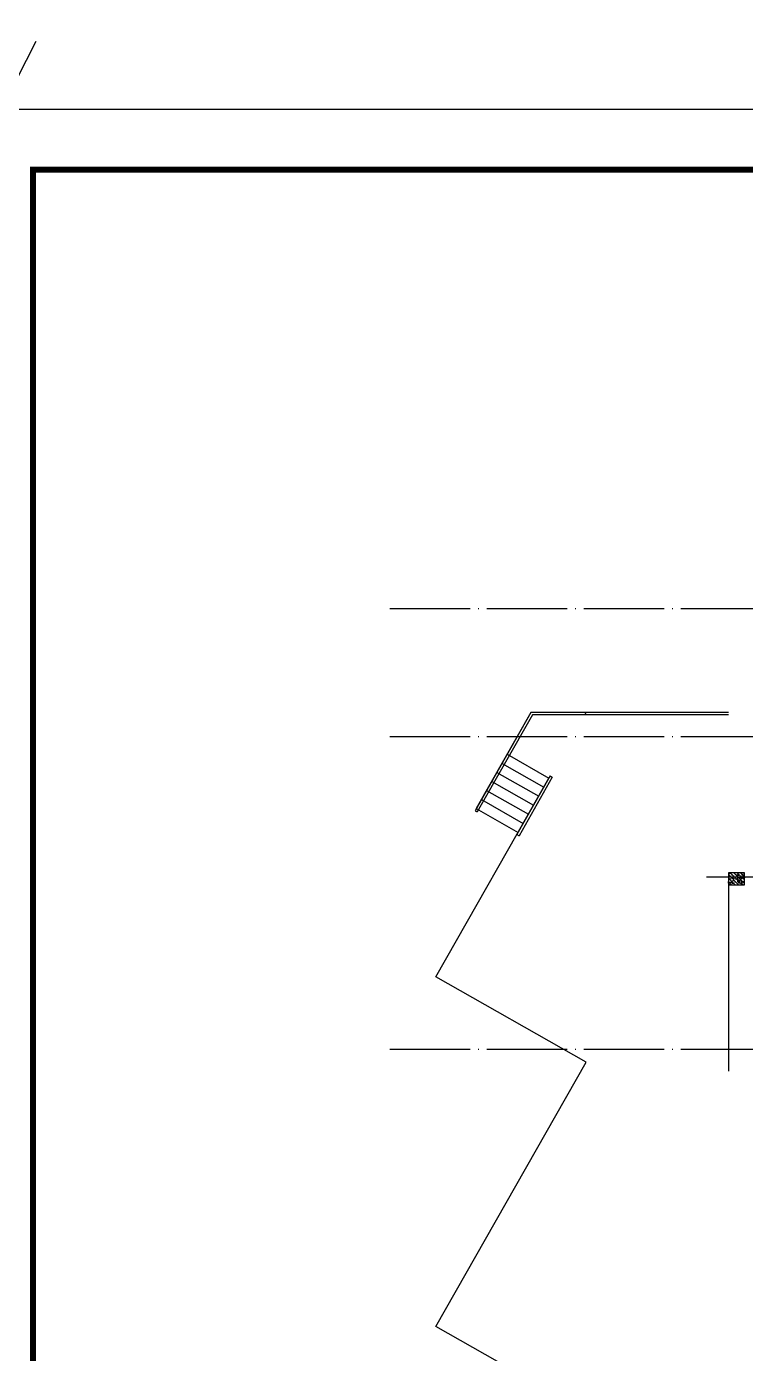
# Model space of a CAD drawing. Extents: x 6843040 to 15500510, y -6507076 to -4940511.
# Drawn here: x 7631227 to 7649172, y -5505902 to -5472777 of the extents above; entities that cross this region are included whole.
import ezdxf

# ---------------------------------------------------------------- set-up
doc = ezdxf.new("R2010")
doc.units = 0
doc.header["$LTSCALE"] = 1000
doc.header["$MEASUREMENT"] = 0
doc.linetypes.add('DASH', pattern=[0.35, 0.25, -0.1])
doc.linetypes.add('DOTE', pattern=[2.42, 2, -0.2, 0.02, -0.2])
for name, color, linetype in [('COLUMN', 10, 'Continuous'), ('DOTE', 8, 'DOTE'), ('plan-1', 40, 'Continuous'), ('PUB_HATCH', 8, 'Continuous'), ('PUB_TITLE', 4, 'Continuous'), ('STAIR', 2, 'Continuous')]:
    doc.layers.add(name, color=color, linetype=linetype)
doc.layers.add('建筑红线', color=2, linetype='Continuous', plot=False)

# ---------------------------------------------------------------- blocks, each defined once
blk = doc.blocks.new('1GZ')
at = {"layer": 'PUB_HATCH'}
h = blk.add_hatch(dxfattribs=at)
h.set_pattern_fill('钢筋混凝土', color=256, scale=25, angle=90, style=0)
h.set_pattern_definition([(134.999998, (-35971.815, -427466.92), (-44.194175, -44.194172), []), (140, (-35971.81, -427466.92), (15.68804, 179.315045), [18.75, -206.25]), (85, (-35971.81, -427466.92), (-188.048035, -34.68783), [15, -165]), (190.4514, (-35970.5, -427451.98), (-172.35988, 144.62735), [15.93505, -175.28553]), (136.1842, (-36021.81, -427466.92), (41.37976, 266.81026), [28.125, -309.375]), (186.6356, (-36018.37, -427444.69), (-243.52946, 233.66568), [23.90257, -262.92825]), (81.1842, (-36021.81, -427466.92), (-243.52964, 233.6655), [22.5, -247.5]), (111, (-36009.31, -427441.92), (100.65473, 149.22676), [18.75, -206.25]), (56, (-36009.31, -427441.92), (-181.28751, 60.82884), [15, -165]), (161.4514, (-36000.93, -427429.48), (-80.63262, 210.05566), [15.93505, -175.28553]), (127.499998, (-35971.815, -427466.92), (-83.223463, 3.039967), [0, -163, 0, -167.5, 0, -165.625]), (97.499998, (-35971.815, -427466.92), (-98.602926, 65.767388), [0, -95.5, 0, -159.25, 0, -63.125]), (57.499998, (-35971.815, -427522.67), (5.638722, 133.455609), [0, -62.5, 0, -195, 0, -258.75]), (47.499998, (-35971.81, -427547.67), (-25.02624, 145.796543), [0, -81.25, 0, -129.5, 0, -183.75])])
edge = h.paths.add_edge_path()
edge.add_line((270645, -159985), (270245, -159985))
edge.add_line((270645, -159985), (270645, -159685))
edge.add_line((270645, -159685), (270245, -159685))
edge.add_line((270245, -159685), (270245, -159985))
at = {"layer": 'COLUMN'}
blk.add_lwpolyline([(270245, -159985), (270645, -159985), (270645, -159685), (270245, -159685)], close=True, dxfattribs=at)

msp = doc.modelspace()

# ---------------------------------------------------------------- linework, layer by layer
for points in [[(7645163.8, -5489962), (7645197.9, -5489902)], [(7649197.4, -5550502), (7645197.4, -5550502), (7641447.4, -5548371.1), (7644977.6, -5542158.7), (7641447.4, -5540152.6), (7645197.4, -5533553.5), (7641447.4, -5531422.5), (7645197.4, -5524823.3), (7641447.4, -5522692.4), (7645197.4, -5516093.2), (7641447.4, -5513962.3), (7645197.4, -5507363.1), (7641447.4, -5505232.1), (7645197.4, -5498632.9), (7641447.4, -5496502), (7644268.1, -5491538.2)], [(7648747.4, -5494102), (7648747.4, -5498852)]]:
    msp.add_lwpolyline(points)
at = {"layer": 'DOTE'}
for p, q in [((7640299.5, -5487302), (7779797.4, -5487302)), ((7640299.5, -5490502), (7779797.4, -5490502)), ((7648197.4, -5494002), (7659997.4, -5494002)), ((7640299.5, -5498301.8), (7659989.8, -5498301.8))]:
    msp.add_line(p, q, dxfattribs=at)
at = {"layer": 'plan-1'}
msp.add_lwpolyline([(7643817.7, -5489902), (7642454.1, -5492301.6), (7643497.4, -5492894.5)], dxfattribs=at)
at = {"layer": 'PUB_TITLE'}
msp.add_lwpolyline([(7627639.5, -5601001.4), (7805989.5, -5601001.4), (7805989.5, -5474851.4), (7627639.5, -5474851.4)], close=True, dxfattribs=at)
at = {"layer": 'PUB_TITLE', "const_width": 150}
msp.add_lwpolyline([(7631389.5, -5599501.4), (7804489.5, -5599501.4), (7804489.5, -5476351.4), (7631389.5, -5476351.4)], close=True, dxfattribs=at)
at = {"layer": 'STAIR'}
for points in [[(7648747.4, -5489902), (7643817.7, -5489902), (7642424.5, -5492353.8)], [(7648747.4, -5489962), (7643852.6, -5489962), (7642476.6, -5492383.4)], [(7643224.8, -5490945.3), (7644268.1, -5491538.2)], [(7642967.9, -5491397.4), (7644011.2, -5491990.3)], [(7643096.4, -5491171.4), (7644139.7, -5491764.2)], [(7642839.5, -5491623.5), (7643882.8, -5492216.3)], [(7644297.8, -5491486), (7643467.8, -5492946.7)], [(7644349.9, -5491515.7), (7643519.9, -5492976.3)], [(7644297.8, -5491486), (7644349.9, -5491515.7)], [(7642582.5, -5492075.6), (7643625.9, -5492668.4)], [(7642711, -5491849.5), (7643754.3, -5492442.4)], [(7642424.5, -5492353.8), (7642476.6, -5492383.4)], [(7642454.1, -5492301.6), (7643497.4, -5492894.5)], [(7643467.8, -5492946.7), (7643519.9, -5492976.3)]]:
    msp.add_lwpolyline(points, dxfattribs=at)
at = {"layer": '建筑红线', "color": 2, "linetype": 'DASH', "ltscale": 10}
msp.add_lwpolyline([(7639190.7, -5768484.5), (7787289.3, -5765959.7), (7787289.3, -5679821.5, 0.0233297), (7786600.9, -5662885.8), (7784626.7, -5640323.6, -0.0218229), (7783789.3, -5621146.9), (7783789.3, -5459896.4), (7784148.8, -5451679.8), (7757633.1, -5421689), (7699749.2, -5414542.5), (7689798.7, -5462270), (7634642, -5466913.1), (7618073.7, -5499372.2), (7605512.2, -5523981.5), (7603194.8, -5581776.3), (7609177.1, -5612807.2), (7632082.9, -5731617.2), (7639193.9, -5768501.2)], format="xyb", dxfattribs=at)

# ---------------------------------------------------------------- block references
msp.add_blockref('1GZ', (7378502.9, -5334216.6))

doc.saveas('drawing.dxf')
